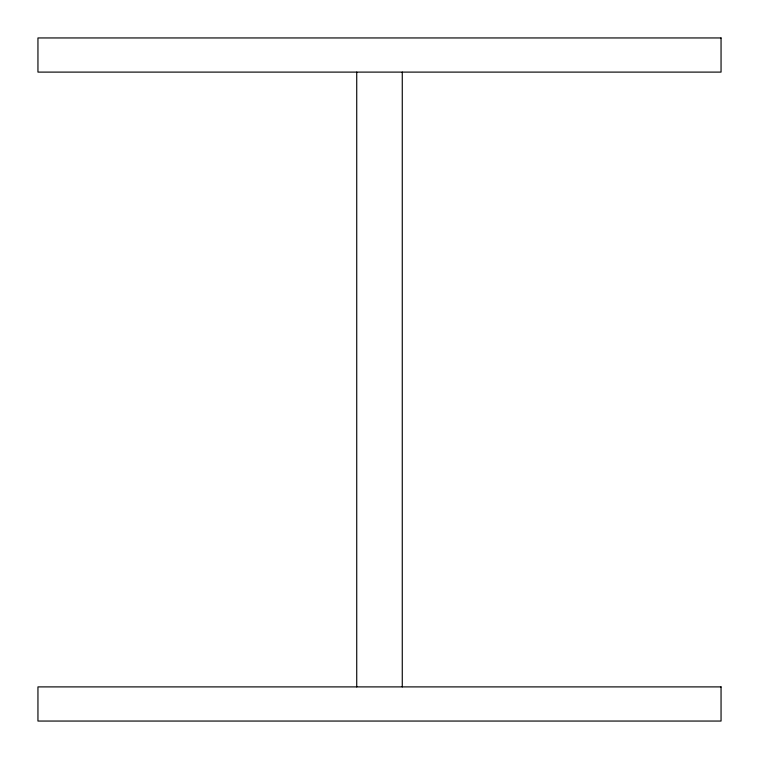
<?xml version="1.0" encoding="UTF-8"?>
<svg xmlns="http://www.w3.org/2000/svg" width="759" height="759" viewBox="0 0 759 759"><rect width="100%" height="100%" fill="white"/><g stroke="black" fill="none" stroke-linecap="round" stroke-linejoin="round"><path stroke-width="1.14" d="M402.27 72.105L402.27 686.895M356.73 72.105L356.73 686.895M721.05 37.95L37.95 37.95L37.95 72.105L721.05 72.105L721.05 37.95M721.05 686.895L37.95 686.895L37.95 721.05L721.05 721.05L721.05 686.895"/></g></svg>
